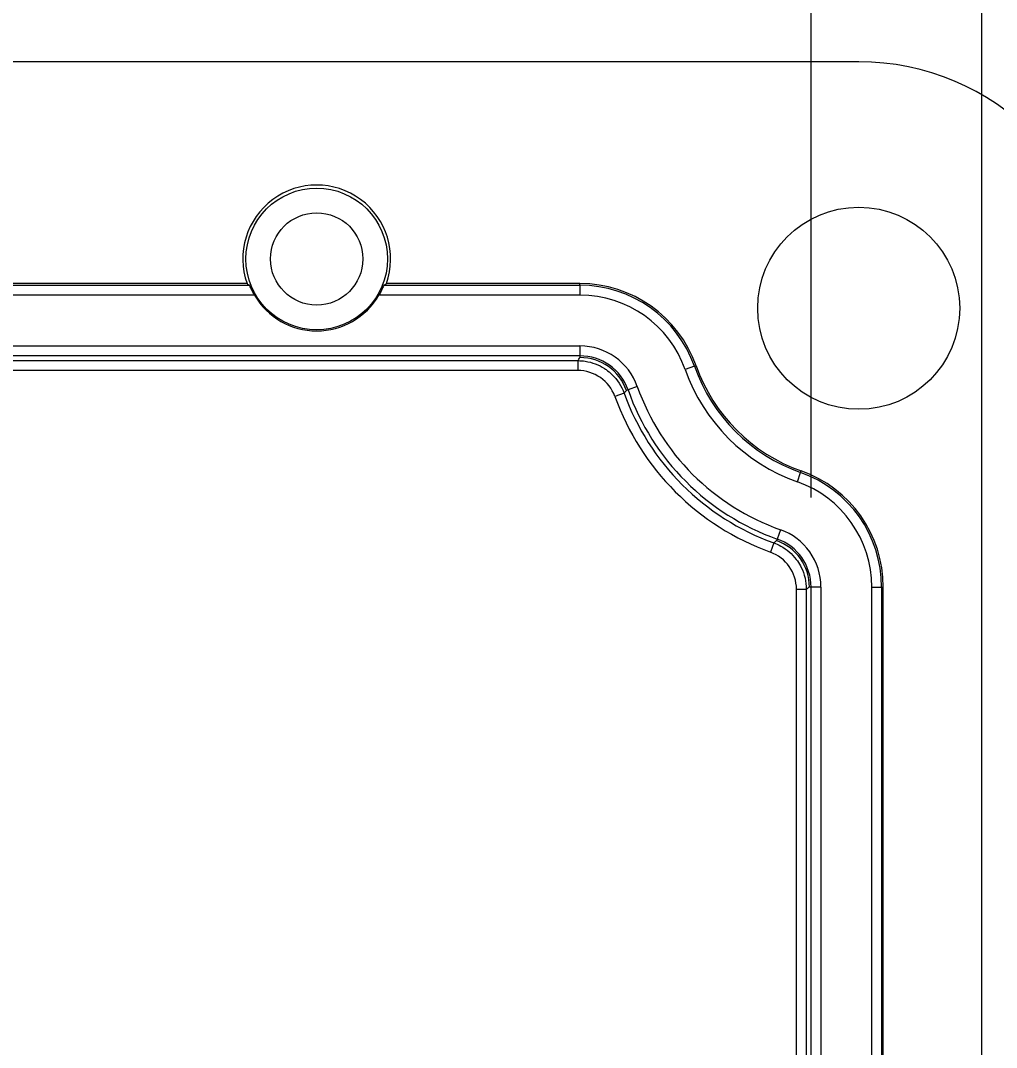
# Model space of a CAD drawing. Header units: millimetres. Extents: x 14 to 415, y 15 to 319.
# Drawn here: x 234.8 to 251.55, y 77.75 to 95.38 of the extents above; entities that cross this region are included whole.
import ezdxf

# ---------------------------------------------------------------- set-up
doc = ezdxf.new("R2010")
doc.units = ezdxf.units.MM
doc.header["$LTSCALE"] = 1.538462
for name, color, linetype, lineweight in [('Dimension (ANSI)', 7, 'Continuous', 9), ('Visible (ANSI)', 7, 'Continuous', 9), ('Visible Narrow (ANSI)', 7, 'Continuous', 9)]:
    doc.layers.add(name, color=color, linetype=linetype, lineweight=lineweight)
doc.styles.add('Note Text (ANSI)', font='arial.ttf')
doc.dimstyles.new('Default - mm (ANSI)', dxfattribs={"dimscale": 1.538462, "dimtxt": 2, "dimasz": 2, "dimexe": 3.175, "dimexo": 1, "dimgap": 0.8, "dimtad": 0, "dimtih": 1, "dimtoh": 1, "dimrnd": 1e-08, "dimzin": 4, "dimdsep": 46, "dimtxsty": 'Note Text (ANSI)', "dimblk": 'Filled-1', "dimcen": 0.09, "dimdle": 10, "dimclrd": 256, "dimclre": 256, "dimclrt": 256, "dimadec": 1, "dimazin": 0, "dimtfac": 1.524, "dimtofl": 0, "dimtmove": 0, "dimatfit": 3, "dimfxl": 1, "dimtolj": 1, "dimtzin": 0, "dimlwd": -1, "dimlwe": -1, "dimarcsym": 0})

# ---------------------------------------------------------------- blocks, each defined once
blk = doc.blocks.new('Filled-1')
at = {"color": 0}
for p, q in [((0, 0), (-1, 0.15)), ((-1, 0.15), (-1, -0.15)), ((-1, 0), (0, 0)), ((-1, -0.15), (0, 0))]:
    blk.add_line(p, q, dxfattribs=at)
at = {"color": 0, "flags": 128}
blk.add_lwpolyline([(-1, -0.15), (0, 0), (-1, 0.15), (-1, -0.15)], dxfattribs=at)
at = {"color": 0}
blk.add_solid([(-1, -0.15), (0, 0), (-1, 0.15), (-1, -0.15)], dxfattribs=at)
blk = doc.blocks.new('*D24')
at = {"layer": 'Defpoints', "color": 0, "transparency": 16777216}
for p in [(248.372, 100.182), (207.698, 85.65), (248.372, 85.65)]:
    blk.add_point(p, dxfattribs=at)
at = {"layer": 'Dimension (ANSI)', "transparency": 16777216}
for p, q in [((207.698, 87.188), (207.698, 105.066)), ((248.372, 87.188), (248.372, 105.066)), ((210.775, 100.182), (215.159, 100.182)), ((245.295, 100.182), (229.377, 100.182))]:
    blk.add_line(p, q, dxfattribs=at)
at = {"layer": 'Dimension (ANSI)', "transparency": 16777216, "xscale": 3.076923076923077, "yscale": 3.076923076923077, "zscale": 3.076923076923077, "rotation": 180}
blk.add_blockref('Filled-1', (207.698, 100.182), dxfattribs=at)
at = {"layer": 'Dimension (ANSI)', "transparency": 16777216, "xscale": 3.076923076923077, "yscale": 3.076923076923077, "zscale": 3.076923076923077}
blk.add_blockref('Filled-1', (248.372, 100.182), dxfattribs=at)
at = {"layer": 'Dimension (ANSI)', "transparency": 16777216, "insert": (222.268, 100.182), "char_height": 3.0769, "attachment_point": 5, "style": 'Note Text (ANSI)'}
blk.add_mtext('\\A1; 48.07\\P[1.89]', dxfattribs=at)
blk = doc.blocks.new('*D37')
at = {"layer": 'Defpoints', "color": 0, "transparency": 16777216}
for p in [(251.304, 107.359), (204.766, 71.398), (251.304, 71.398)]:
    blk.add_point(p, dxfattribs=at)
at = {"layer": 'Dimension (ANSI)', "transparency": 16777216}
for p, q in [((204.766, 72.936), (204.766, 112.244)), ((251.304, 72.936), (251.304, 112.244)), ((207.843, 107.359), (229.026, 107.359)), ((248.227, 107.359), (243.233, 107.359))]:
    blk.add_line(p, q, dxfattribs=at)
at = {"layer": 'Dimension (ANSI)', "transparency": 16777216, "xscale": 3.076923076923077, "yscale": 3.076923076923077, "zscale": 3.076923076923077, "rotation": 180}
blk.add_blockref('Filled-1', (204.766, 107.359), dxfattribs=at)
at = {"layer": 'Dimension (ANSI)', "transparency": 16777216, "xscale": 3.076923076923077, "yscale": 3.076923076923077, "zscale": 3.076923076923077}
blk.add_blockref('Filled-1', (251.304, 107.359), dxfattribs=at)
at = {"layer": 'Dimension (ANSI)', "transparency": 16777216, "insert": (236.129, 107.359), "char_height": 3.0769, "attachment_point": 5, "style": 'Note Text (ANSI)'}
blk.add_mtext('\\A1; 55.00\\P[2.17]', dxfattribs=at)

msp = doc.modelspace()

# ---------------------------------------------------------------- linework, layer by layer
at = {"layer": 'Visible (ANSI)'}
for p, q in [((249.1895, 94.667), (206.8805, 94.667)), ((238.6845, 90.8593), (217.3855, 90.8593)), ((244.4024, 90.8593), (241.0778, 90.8593)), ((249.6119, 72.5944), (249.6119, 85.6498))]:
    msp.add_line(p, q, dxfattribs=at)
msp.add_circle((249.1888, 90.4362), 1.7346, dxfattribs=at)
for centre, radius, start, end in [((239.8811, 91.2824), 1.2692, 340.52878, 199.47122), ((244.4025, 88.7443), 2.115, 19.46672, 90.00218), ((239.8811, 91.2824), 1.236, 210.16998, 329.83002), ((249.1888, 90.4362), 2.9615, 199.46958, 250.53042), ((247.4969, 85.6499), 2.115, 359.99782, 70.53328)]:
    msp.add_arc(centre, radius, start, end, dxfattribs=at)
for centre, major_axis, ratio, start_param, end_param in [((249.1882, 90.4356), (2.9925, 2.9925), 0.9996955, 5.4979394, 7.0684312), ((1068.0169, 91.6627), (-829.9001, 0), 0.0261769, 0.0369911, 0.0383233), ((-588.2546, 91.6627), (829.9001, 0), 0.0261769, 6.244862, 6.2461942)]:
    msp.add_ellipse(centre, major_axis=major_axis, ratio=ratio, start_param=start_param, end_param=end_param, dxfattribs=at)
for points, knots in [([(238.8126, 90.6612), (238.8121, 90.6619), (238.8117, 90.6627), (238.7993, 90.6842), (238.7869, 90.7068), (238.7651, 90.7492), (238.7556, 90.7689), (238.7418, 90.7983), (238.7363, 90.8105), (238.7289, 90.8259), (238.7268, 90.8299), (238.7261, 90.8304)], [0.098443456, 0.098443456, 0.098443456, 0.098443456, 0.098745916, 0.098745916, 0.107248211, 0.107248211, 0.115750507, 0.115750507, 0.123216056, 0.123216056, 0.1299709, 0.1299709, 0.1299709, 0.1299709]), ([(241.0361, 90.8304), (241.0354, 90.8299), (241.0333, 90.8259), (241.026, 90.8105), (241.0204, 90.7983), (241.0066, 90.7689), (240.9971, 90.7492), (240.9753, 90.7068), (240.963, 90.6842), (240.9505, 90.6627), (240.9501, 90.6619), (240.9497, 90.6612)], [0.000710705, 0.000710705, 0.000710705, 0.000710705, 0.007465549, 0.007465549, 0.014931098, 0.014931098, 0.023433393, 0.023433393, 0.031935689, 0.031935689, 0.032238148, 0.032238148, 0.032238148, 0.032238148])]:
    msp.add_open_spline(points, degree=3, knots=knots, dxfattribs=at)
at = {"layer": 'Visible Narrow (ANSI)'}
for p, q in [((217.3438, 90.8304), (238.7261, 90.8304)), ((241.0361, 90.8304), (244.4024, 90.8304)), ((244.4024, 90.8304), (244.4024, 90.8593)), ((244.4024, 90.8304), (244.4024, 90.6612)), ((238.8126, 90.6612), (217.2574, 90.6612)), ((244.4024, 90.6612), (240.9497, 90.6612)), ((211.6675, 89.7881), (244.4024, 89.7881)), ((244.4024, 89.7881), (244.4025, 89.619)), ((244.4025, 89.619), (211.6675, 89.619)), ((244.4025, 89.619), (244.4025, 89.5901)), ((211.705, 89.5368), (244.3649, 89.5368)), ((244.3649, 89.5368), (244.3649, 89.3676)), ((246.3694, 89.4395), (246.2099, 89.3831)), ((246.3694, 89.4395), (246.3966, 89.4491)), ((244.3649, 89.3676), (211.705, 89.3676)), ((245.2272, 89.0358), (245.2, 89.0261)), ((245.3867, 89.0921), (245.2272, 89.0358)), ((245.1603, 88.9787), (245.0012, 88.9211)), ((248.1921, 87.6167), (248.2017, 87.644)), ((248.1357, 87.4572), (248.1921, 87.6167)), ((247.8447, 86.6341), (247.7884, 86.4746)), ((247.7313, 86.4077), (247.6737, 86.2486)), ((247.7884, 86.4746), (247.7787, 86.4473)), ((248.1202, 57.1832), (248.1202, 85.6123)), ((248.1202, 85.6123), (248.2894, 85.6123)), ((248.2894, 85.6123), (248.2894, 57.1832)), ((248.3716, 85.6498), (248.3427, 85.6498)), ((248.3716, 57.1456), (248.3716, 85.6498)), ((248.5408, 85.6498), (248.3716, 85.6498)), ((248.5408, 85.6498), (248.5408, 57.1457)), ((249.4138, 72.4663), (249.4138, 85.6498)), ((249.4138, 85.6498), (249.583, 85.6498)), ((249.583, 85.6498), (249.6119, 85.6498)), ((249.583, 85.6498), (249.583, 72.5528))]:
    msp.add_line(p, q, dxfattribs=at)
for radius in [1.2158, 0.7928]:
    msp.add_circle((239.8811, 91.2824), radius, dxfattribs=at)
for centre, radius, start, end in [((244.4025, 88.7443), 2.0861, 19.46672, 90.00221), ((244.4025, 88.7443), 1.9169, 19.46672, 90.00241), ((244.4025, 88.7443), 1.0439, 19.46638, 90.00312), ((244.4025, 88.7443), 0.8747, 19.46589, 90.00312), ((244.4025, 88.7443), 0.8458, 19.46579, 90.00312), ((249.1888, 90.4362), 3.1596, 199.4694, 250.53042), ((249.1888, 90.4362), 2.9905, 199.46955, 250.53042), ((244.3649, 88.6909), 0.6766, 19.88732, 90.00305), ((249.1888, 90.4362), 4.2018, 199.46891, 250.53107), ((249.1888, 90.4362), 4.0327, 199.46891, 250.53094), ((249.1888, 90.4362), 4.4532, 199.89037, 250.10963), ((249.1888, 90.4362), 4.2841, 199.89037, 250.10963), ((247.4969, 85.6499), 1.9169, 359.99782, 70.53357), ((247.4969, 85.6499), 2.0861, 359.99782, 70.53332), ((247.4969, 85.6499), 1.0439, 359.99747, 70.53421), ((247.4969, 85.6499), 0.8458, 359.99688, 70.53421), ((247.4969, 85.6499), 0.8747, 359.99698, 70.53421), ((247.4436, 85.6123), 0.6766, 359.99695, 70.11268)]:
    msp.add_arc(centre, radius, start, end, dxfattribs=at)
for points in [[(244.3649, 89.5368), (244.3774, 89.5545), (244.3899, 89.5723), (244.4025, 89.5901)], [(245.2, 89.0261), (245.1867, 89.0103), (245.1735, 88.9945), (245.1603, 88.9787)], [(247.7313, 86.4077), (247.7471, 86.4209), (247.7629, 86.4341), (247.7787, 86.4473)], [(248.3427, 85.6498), (248.3249, 85.6373), (248.3071, 85.6248), (248.2894, 85.6123)]]:
    msp.add_open_spline(points, degree=3, dxfattribs=at)
for points in [[(244.3649, 89.5368), (244.4084, 89.5368), (244.4515, 89.5334), (244.4943, 89.5267), (244.612, 89.5083), (244.7244, 89.4656), (244.8245, 89.401), (244.8336, 89.3951), (244.8426, 89.3891), (244.8514, 89.3829), (244.8866, 89.3581), (244.9197, 89.3307), (244.9506, 89.301), (245.0434, 89.2117), (245.1159, 89.1014), (245.1603, 88.9787)], [(247.7313, 86.4077), (247.7722, 86.3929), (247.8116, 86.375), (247.8495, 86.3542), (247.9539, 86.2969), (248.0452, 86.2185), (248.1173, 86.1237), (248.1238, 86.115), (248.1302, 86.1063), (248.1364, 86.0975), (248.1611, 86.0622), (248.1829, 86.0252), (248.2018, 85.9867), (248.2587, 85.8712), (248.2894, 85.7428), (248.2894, 85.6123)]]:
    msp.add_open_spline(points, degree=3, knots=[0, 0, 0, 0, 0.0001533515, 0.0001533515, 0.0001533515, 0.0005750683, 0.0005750683, 0.0005750683, 0.0006134062, 0.0006134062, 0.0006134062, 0.0007667577, 0.0007667577, 0.0007667577, 0.0012268123, 0.0012268123, 0.0012268123, 0.0012268123], dxfattribs=at)

# ---------------------------------------------------------------- dimensions: what is measured, and where the dimension line sits
at = {"layer": 'Dimension (ANSI)'}
for base, p1, p2, text, picture, middle in [((251.3042, 107.3595), (204.7657, 71.3977), (251.3042, 71.3977), ' <>\\X[2.17]', '*D37', (236.1293, 107.3595)), ((248.3716, 100.1819), (207.6984, 85.6498), (248.3716, 85.6498), ' <>\\X[1.89]', '*D24', (222.2679, 100.1819))]:
    dim = msp.add_linear_dim(base=base, p1=p1, p2=p2, angle=180, text=text, dimstyle='Default - mm (ANSI)', override={"dimtih": 0, "dimtoh": 0, "dimdec": 2, "dimlfac": 1.181818, "dimpost": '\\X', "dimtp": 0, "dimtm": 0, "dimtdec": 2, "dimatfit": 1}, dxfattribs=at)
    dim.commit()
    dim.dimension.update_dxf_attribs({"geometry": picture, "text_midpoint": middle, "dimtype": 160})

doc.saveas('drawing.dxf')
